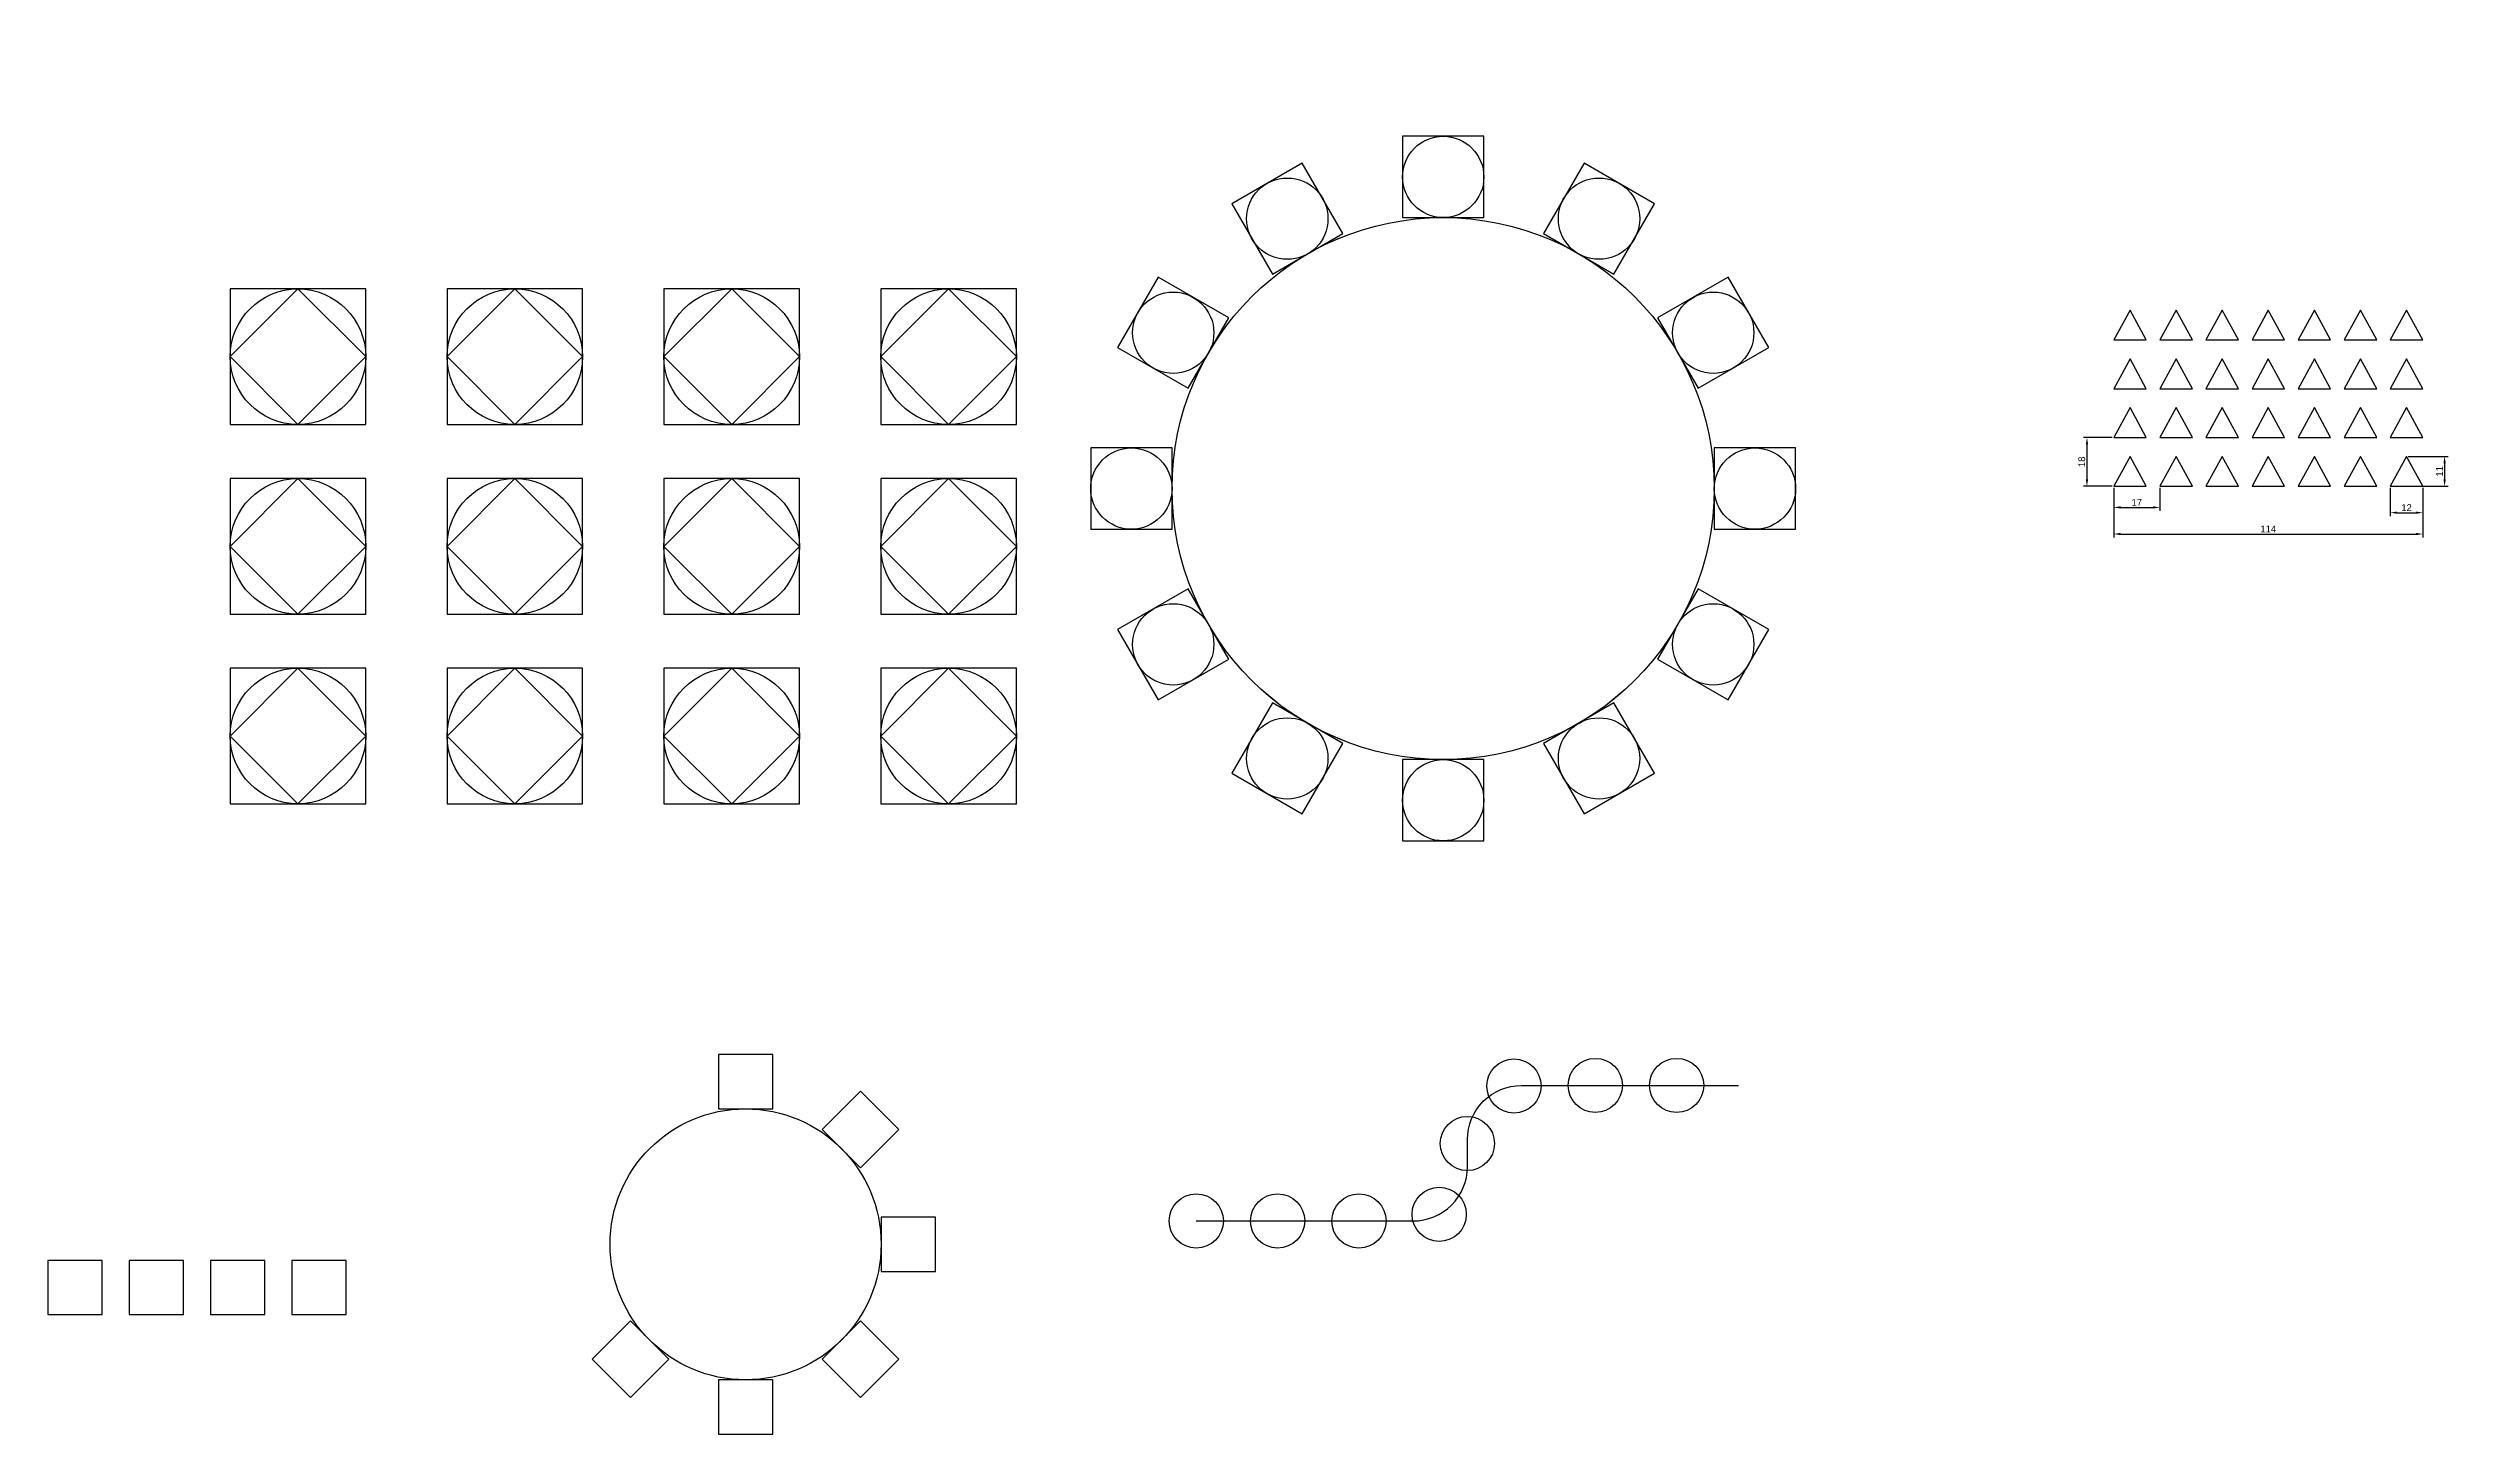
# Model space of a CAD drawing. Header units: millimetres. Extents: x 97 to 2492, y 50 to 1578.
# Drawn here: x 97 to 982, y 50 to 561 of the extents above; entities that cross this region are included whole.
import ezdxf

# ---------------------------------------------------------------- set-up
doc = ezdxf.new("R2010")
doc.units = ezdxf.units.MM
doc.styles.get("Standard").update_dxf_attribs({"font": 'arial.ttf'})
doc.dimstyles.new('ISO-25', dxfattribs={"dimtxt": 2.5, "dimasz": 2.5, "dimexe": 1.25, "dimexo": 0.625, "dimtad": 1, "dimtxsty": 'Standard', "dimcen": 2.5, "dimadec": 0, "dimazin": 0, "dimtfac": 1, "dimtmove": 0, "dimatfit": 3, "dimfxl": 1, "dimarcsym": 0})

# ---------------------------------------------------------------- blocks, each defined once
blk = doc.blocks.new('*U3')
blk.add_lwpolyline([(-10, -10), (10, -10), (10, 10), (-10, 10)], close=True)
blk = doc.blocks.new('*U4')
at = {"color": 0, "linetype": 'ByBlock', "lineweight": -2, "transparency": 16777216}
blk.add_blockref('*U3', (354.33, 179.57), dxfattribs=at)
for p, rotation in [((396.76, 162), 315), ((414.33, 119.57), 270), ((311.91, 77.15), 135), ((396.76, 77.15), 225.0000000000001), ((354.33, 59.57), 180)]:
    blk.add_blockref('*U3', p, dxfattribs=dict(at, rotation=rotation))
blk = doc.blocks.new('*U5')
blk.add_circle((0, 0), 10)
blk = doc.blocks.new('*U6')
at = {"color": 0, "linetype": 'ByBlock', "lineweight": -2, "transparency": 16777216}
for p, rotation in [((637.76, 178), 8.112661460753054), ((620.59, 156.78), 90.00000000000001), ((610.18, 130.65), 28.64788975654116)]:
    blk.add_blockref('*U5', p, dxfattribs=dict(at, rotation=rotation))
for p in [(667.76, 178.2), (697.76, 178.2), (520.59, 128.2), (550.59, 128.2), (580.59, 128.2)]:
    blk.add_blockref('*U5', p, dxfattribs=at)
blk = doc.blocks.new('*U7')
for p, q in [((0, 25), (-25, 0)), ((25, 0), (0, 25)), ((-25, 0), (0, -25)), ((0, -25), (25, 0))]:
    blk.add_line(p, q)
blk.add_lwpolyline([(-25, -25), (25, -25), (25, 25), (-25, 25)], close=True)
blk.add_circle((0, 0), 25)
blk = doc.blocks.new('*U8')
at = {"color": 0, "linetype": 'ByBlock', "lineweight": -2, "transparency": 16777216}
for p in [(0, 140), (80, 140), (160, 140), (240, 140), (0, 70), (80, 70), (160, 70), (240, 70), (0, 0), (80, 0), (160, 0), (240, 0)]:
    blk.add_blockref('*U7', p, dxfattribs=at)
blk = doc.blocks.new('*U11')
blk.add_lwpolyline([(-15, -15), (15, -15), (15, 15), (-15, 15)], close=True)
for centre, radius in [((0, 0), 15), ((0, -115), 100)]:
    blk.add_circle(centre, radius)
blk = doc.blocks.new('*U12')
at = {"color": 0, "linetype": 'ByBlock', "lineweight": -2, "transparency": 16777216}
for p, rotation in [((554.15, 498.05), 29.99999999999998), ((669.15, 498.05), 329.9999999999999), ((512.06, 455.96), 59.99999999999999), ((711.25, 455.96), 299.9999999999999), ((512.06, 340.96), 120), ((554.15, 298.87), 150), ((669.15, 298.87), 210), ((711.25, 340.96), 240), ((496.65, 398.46), 90), ((611.65, 283.46), 180), ((726.65, 398.46), 269.9999999999999)]:
    blk.add_blockref('*U11', p, dxfattribs=dict(at, rotation=rotation))
blk.add_blockref('*U11', (611.65, 513.46), dxfattribs=at)
blk = doc.blocks.new('*U14')
for p, q in [((0, 5.5), (-6, -5.5)), ((6, -5.5), (0, 5.5)), ((-6, -5.5), (6, -5.5))]:
    blk.add_line(p, q)
blk = doc.blocks.new('*U15')
at = {"color": 0, "linetype": 'ByBlock', "lineweight": -2, "transparency": 16777216}
for p in [(0, 54), (17, 54), (34, 54), (51, 54), (68, 54), (85, 54), (102, 54), (0, 36), (17, 36), (34, 36), (51, 36), (68, 36), (85, 36), (102, 36), (0, 18), (17, 18), (34, 18), (51, 18), (68, 18), (85, 18), (102, 18), (0, 0), (17, 0), (34, 0), (51, 0), (68, 0), (85, 0), (102, 0)]:
    blk.add_blockref('*U14', p, dxfattribs=at)
blk = doc.blocks.new('*D16')
at = {"color": 0, "lineweight": -2, "transparency": 16777216}
for p, q in [((859, 398.69), (859, 390.26)), ((876, 398.69), (876, 390.26)), ((861.5, 391.51), (873.5, 391.51))]:
    blk.add_line(p, q, dxfattribs=at)
at = {"color": 0, "transparency": 16777216}
for points in [[(861.5, 391.92), (861.5, 391.09), (859, 391.51)], [(873.5, 391.92), (873.5, 391.09), (876, 391.51)]]:
    blk.add_solid(points, dxfattribs=at)
at = {"layer": 'Defpoints', "color": 0, "transparency": 16777216}
for p in [(859, 399.31), (876, 399.31), (876, 391.51)]:
    blk.add_point(p, dxfattribs=at)
at = {"color": 0, "transparency": 16777216, "insert": (867.5, 393.39), "char_height": 2.5, "attachment_point": 5}
blk.add_mtext('17', dxfattribs=at)
blk = doc.blocks.new('*D17')
at = {"color": 0, "lineweight": -2, "transparency": 16777216}
for p, q in [((859, 398.69), (859, 380.44)), ((973, 398.69), (973, 380.44)), ((861.5, 381.69), (970.5, 381.69))]:
    blk.add_line(p, q, dxfattribs=at)
at = {"color": 0, "transparency": 16777216}
for points in [[(861.5, 382.11), (861.5, 381.27), (859, 381.69)], [(970.5, 382.11), (970.5, 381.27), (973, 381.69)]]:
    blk.add_solid(points, dxfattribs=at)
at = {"layer": 'Defpoints', "color": 0, "transparency": 16777216}
for p in [(859, 399.31), (973, 399.31), (973, 381.69)]:
    blk.add_point(p, dxfattribs=at)
at = {"color": 0, "transparency": 16777216, "insert": (916, 383.57), "char_height": 2.5, "attachment_point": 5}
blk.add_mtext('114', dxfattribs=at)
blk = doc.blocks.new('*D18')
at = {"color": 0, "lineweight": -2, "transparency": 16777216}
for p, q in [((858.37, 417.31), (847.86, 417.31)), ((849.11, 414.81), (849.11, 401.81)), ((858.37, 399.31), (847.86, 399.31))]:
    blk.add_line(p, q, dxfattribs=at)
at = {"color": 0, "transparency": 16777216}
for points in [[(848.7, 414.81), (849.53, 414.81), (849.11, 417.31)], [(848.7, 401.81), (849.53, 401.81), (849.11, 399.31)]]:
    blk.add_solid(points, dxfattribs=at)
at = {"layer": 'Defpoints', "color": 0, "transparency": 16777216}
for p in [(859, 417.31), (849.11, 399.31), (859, 399.31)]:
    blk.add_point(p, dxfattribs=at)
at = {"color": 0, "transparency": 16777216, "insert": (847.21, 408.31), "char_height": 2.5, "attachment_point": 5, "rotation": 90}
blk.add_mtext('18', dxfattribs=at)
blk = doc.blocks.new('*D19')
at = {"color": 0, "lineweight": -2, "transparency": 16777216}
for p, q in [((961, 398.69), (961, 388.31)), ((973, 398.69), (973, 388.31)), ((963.5, 389.56), (970.5, 389.56))]:
    blk.add_line(p, q, dxfattribs=at)
at = {"color": 0, "transparency": 16777216}
for points in [[(963.5, 389.98), (963.5, 389.15), (961, 389.56)], [(970.5, 389.98), (970.5, 389.15), (973, 389.56)]]:
    blk.add_solid(points, dxfattribs=at)
at = {"layer": 'Defpoints', "color": 0, "transparency": 16777216}
for p in [(961, 399.31), (973, 399.31), (973, 389.56)]:
    blk.add_point(p, dxfattribs=at)
at = {"color": 0, "transparency": 16777216, "insert": (967, 391.44), "char_height": 2.5, "attachment_point": 5}
blk.add_mtext('12', dxfattribs=at)
blk = doc.blocks.new('*D20')
at = {"color": 0, "lineweight": -2, "transparency": 16777216}
for p, q in [((967.62, 410.31), (982.29, 410.31)), ((981.04, 407.81), (981.04, 401.81)), ((967.62, 399.31), (982.29, 399.31))]:
    blk.add_line(p, q, dxfattribs=at)
at = {"color": 0, "transparency": 16777216}
for points in [[(980.62, 407.81), (981.45, 407.81), (981.04, 410.31)], [(980.62, 401.81), (981.45, 401.81), (981.04, 399.31)]]:
    blk.add_solid(points, dxfattribs=at)
at = {"layer": 'Defpoints', "color": 0, "transparency": 16777216}
for p in [(967, 410.31), (967, 399.31), (981.04, 399.31)]:
    blk.add_point(p, dxfattribs=at)
at = {"color": 0, "transparency": 16777216, "insert": (979.16, 404.81), "char_height": 2.5, "attachment_point": 5, "rotation": 90}
blk.add_mtext('11', dxfattribs=at)

msp = doc.modelspace()

# ---------------------------------------------------------------- linework, layer by layer
msp.add_lwpolyline([(520.587, 128.199), (600.587, 128.199, 0.4142136), (620.587, 148.199), (620.587, 158.199, -0.4142136), (640.587, 178.199), (720.587, 178.199)], format="xyb")
for points in [[(97.028, 93.624), (117.028, 93.624), (117.028, 113.624), (97.028, 113.624)], [(127.028, 93.624), (147.028, 93.624), (147.028, 113.624), (127.028, 113.624)], [(157.028, 93.624), (177.028, 93.624), (177.028, 113.624), (157.028, 113.624)], [(187.028, 93.624), (207.028, 93.624), (207.028, 113.624), (187.028, 113.624)]]:
    msp.add_lwpolyline(points, close=True)
msp.add_circle((354.333, 119.573), 50)

# ---------------------------------------------------------------- block references
for name, p in [('*U12', (0, 0)), ('*U8', (189.219, 307.14)), ('*U15', (864.995, 404.813)), ('*U4', (0, 0)), ('*U6', (0, 0))]:
    msp.add_blockref(name, p)

# ---------------------------------------------------------------- dimensions: what is measured, and where the dimension line sits
for base, p1, p2, picture, middle in [((849.115, 399.313), (858.995, 417.313), (858.995, 399.313), '*D18', (847.213, 408.313)), ((981.038, 399.313), (966.995, 410.313), (966.995, 399.313), '*D20', (979.158, 404.813))]:
    dim = msp.add_linear_dim(base=base, p1=p1, p2=p2, angle=90, dimstyle='ISO-25')
    dim.commit()
    dim.dimension.update_dxf_attribs({"geometry": picture, "text_midpoint": middle})
for base, p1, p2, picture, middle in [((875.995, 391.508), (858.995, 399.313), (875.995, 399.313), '*D16', (867.495, 393.388)), ((972.995, 381.69), (858.995, 399.313), (972.995, 399.313), '*D17', (915.995, 383.57)), ((972.995, 389.564), (960.995, 399.313), (972.995, 399.313), '*D19', (966.995, 391.444))]:
    dim = msp.add_linear_dim(base=base, p1=p1, p2=p2, dimstyle='ISO-25')
    dim.commit()
    dim.dimension.update_dxf_attribs({"geometry": picture, "text_midpoint": middle})

doc.saveas('drawing.dxf')
